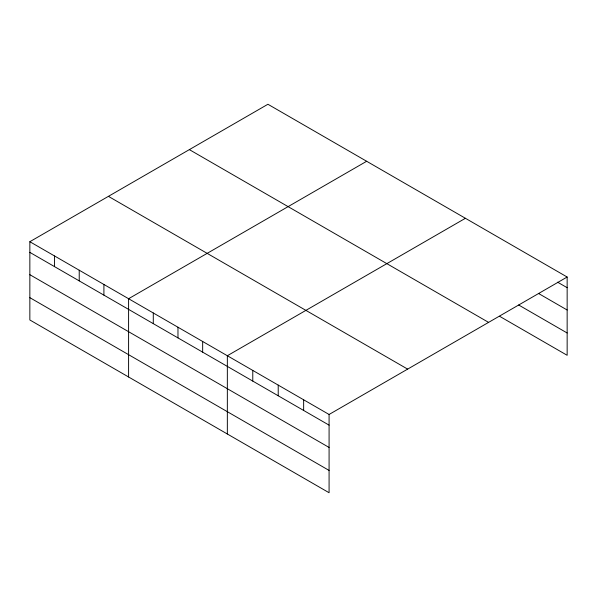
<?xml version="1.0" encoding="UTF-8"?>
<svg xmlns="http://www.w3.org/2000/svg" width="597" height="597" viewBox="0 0 597 597"><rect width="100%" height="100%" fill="white"/><g stroke="black" fill="none" stroke-linecap="round" stroke-linejoin="round"><path stroke-width="0.9" d="M29.85 241.71L329.081 414.475L329.081 492.734L29.85 319.977L29.85 241.71L267.919 104.266L567.15 277.023L567.15 355.29L499.592 316.283M366.662 161.272L128.594 298.724L128.594 376.983M465.414 218.286L227.345 355.73L227.345 433.997M329.081 414.475L567.15 277.023M557.613 282.187L567.15 287.694M538.539 293.478L567.15 310M518.666 304.992L567.15 332.984M189.353 149.623L488.585 322.38M108.415 196.353L407.647 369.118M29.85 252.374L329.081 425.139M29.85 274.687L329.081 447.444M29.85 297.664L329.081 470.429M303.649 399.789L303.649 410.452M278.217 385.102L278.217 395.766M252.777 370.416L252.777 381.087M202.659 341.477L202.659 352.148M177.973 327.223L177.973 337.895M153.287 312.977L153.287 323.641M103.908 284.47L103.908 295.134M79.222 270.217L79.222 280.881M54.536 255.964L54.536 266.628"/></g></svg>
